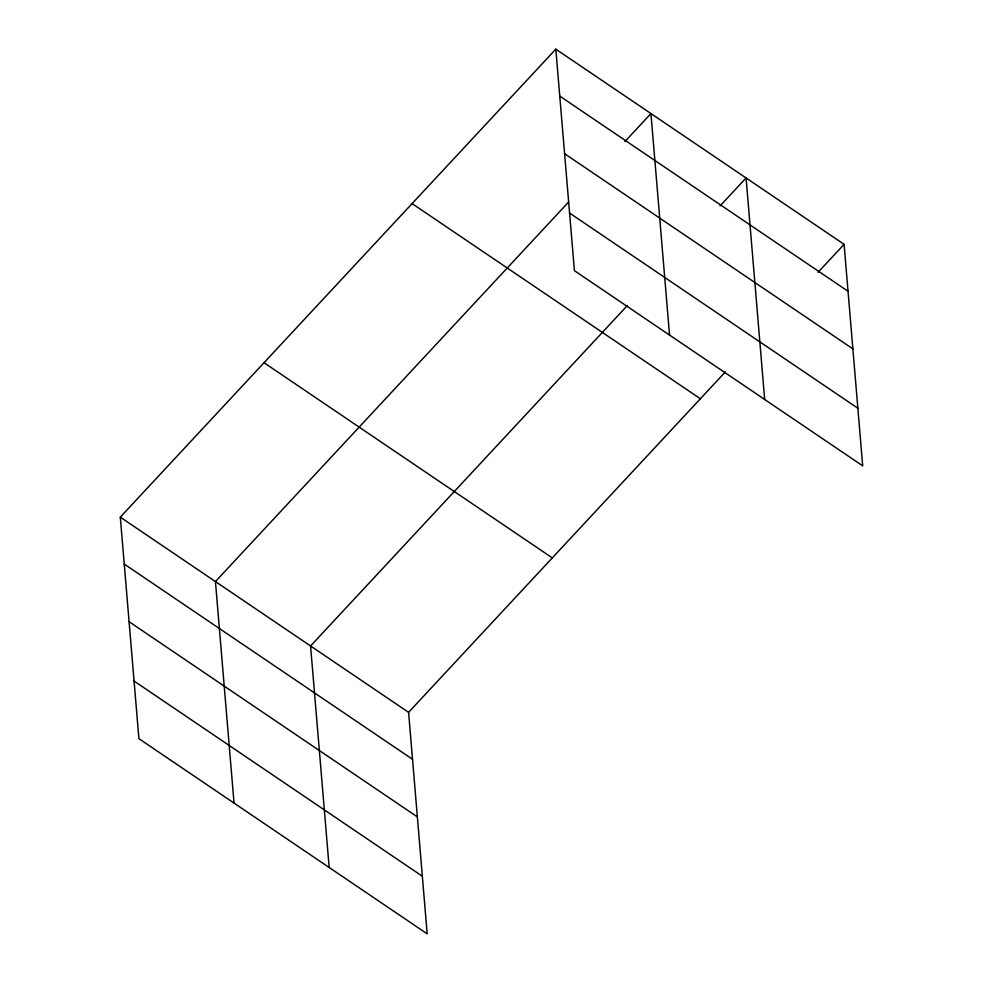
<?xml version="1.0" encoding="UTF-8"?>
<svg xmlns="http://www.w3.org/2000/svg" width="983" height="983" viewBox="0 0 983 983"><rect width="100%" height="100%" fill="white"/><g stroke="black" fill="none" stroke-linecap="round" stroke-linejoin="round"><path stroke-width="1.47" d="M725.368 371.906L408.584 712.331L427.187 933.85L138.91 738.675L120.307 517.156L555.813 49.15L844.09 244.325L862.693 465.844L574.416 270.669L555.813 49.15M568.678 201.97L215.437 581.567L234.04 803.086M624.918 141.54L650.943 113.561L669.546 335.08M627.351 305.553L310.567 645.978L329.17 867.485M720.048 205.951L746.072 177.972L764.676 399.479M818.053 272.303L844.09 244.325M559.757 96.088L848.034 291.263M564.598 153.704L852.875 348.879M569.587 213.053L857.852 408.228M412.098 203.592L700.375 398.766M264.022 362.715L552.299 557.889M120.307 517.156L408.584 712.331M124.251 564.095L412.528 759.269M129.092 621.711L417.357 816.885M134.069 681.059L422.346 876.234"/></g></svg>
